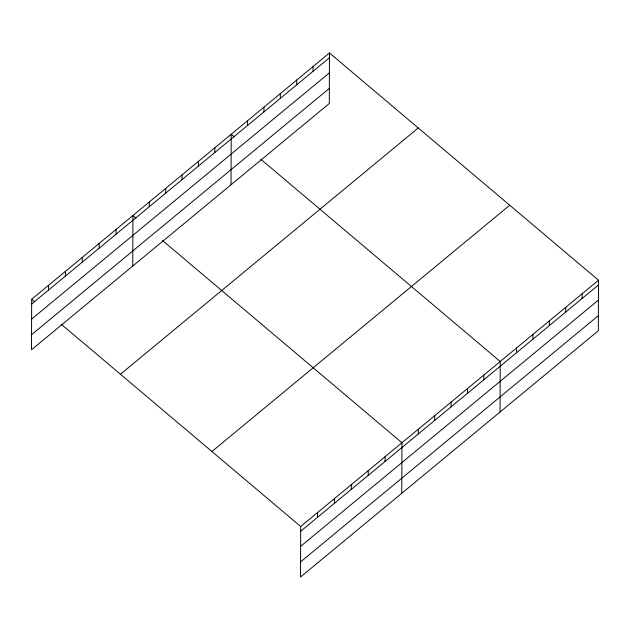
<?xml version="1.0" encoding="UTF-8"?>
<svg xmlns="http://www.w3.org/2000/svg" width="630" height="630" viewBox="0 0 630 630"><rect width="100%" height="100%" fill="white"/><g stroke="black" fill="none" stroke-linecap="round" stroke-linejoin="round"><path stroke-width="0.94" d="M31.673 299.258L31.5 349.776L329.301 103.501L329.474 52.975L31.673 299.258L34.634 301.754M48.534 290.044L48.549 285.303M65.41 276.082L65.425 271.341M82.286 262.127L82.302 257.386M99.162 248.173L99.178 243.432M116.038 234.218L116.054 229.477M132.749 266.041L132.93 215.523L135.891 218.019M149.286 206.719L149.31 201.978M165.666 193.174L165.682 188.433M182.046 179.629L182.062 174.888M198.426 166.076L198.442 161.343M214.806 152.531L214.822 147.798M231.029 184.771L231.202 134.245L234.163 136.749M247.566 125.441L247.582 120.7M263.946 111.896L263.962 107.155M280.318 98.351L280.334 93.61M296.698 84.806L296.714 80.065M61.267 324.253L300.699 526.499L300.526 577.025L598.327 330.742L598.5 280.224L329.474 52.975M313.079 71.261L313.094 66.52M317.559 517.285L317.575 512.544M334.435 503.331L334.451 498.59M351.312 489.376L351.327 484.635M368.188 475.414L368.204 470.673M385.064 461.459L385.08 456.719M401.775 493.29L401.956 442.764L162.524 240.518M418.312 433.96L418.336 429.219M434.692 420.415L434.708 415.674M451.072 406.87L451.088 402.129M467.452 393.325L467.468 388.584M483.832 379.78L483.848 375.039M500.047 412.02L500.228 361.494L260.796 159.248M516.592 352.69L516.608 347.949M532.964 339.145L532.988 334.404M549.344 325.6L549.36 320.859M565.724 312.055L565.74 307.314M582.104 298.51L582.12 293.769M31.658 303.999L329.459 57.716M31.61 319.103L329.403 72.828M31.555 334.672L329.348 88.389M120.456 374.244L418.257 127.969M211.924 451.513L509.725 205.23M300.699 526.499L598.5 280.224M300.683 531.24L598.484 284.957M300.636 546.352L598.429 300.069M300.581 561.913L598.374 315.638"/></g></svg>
